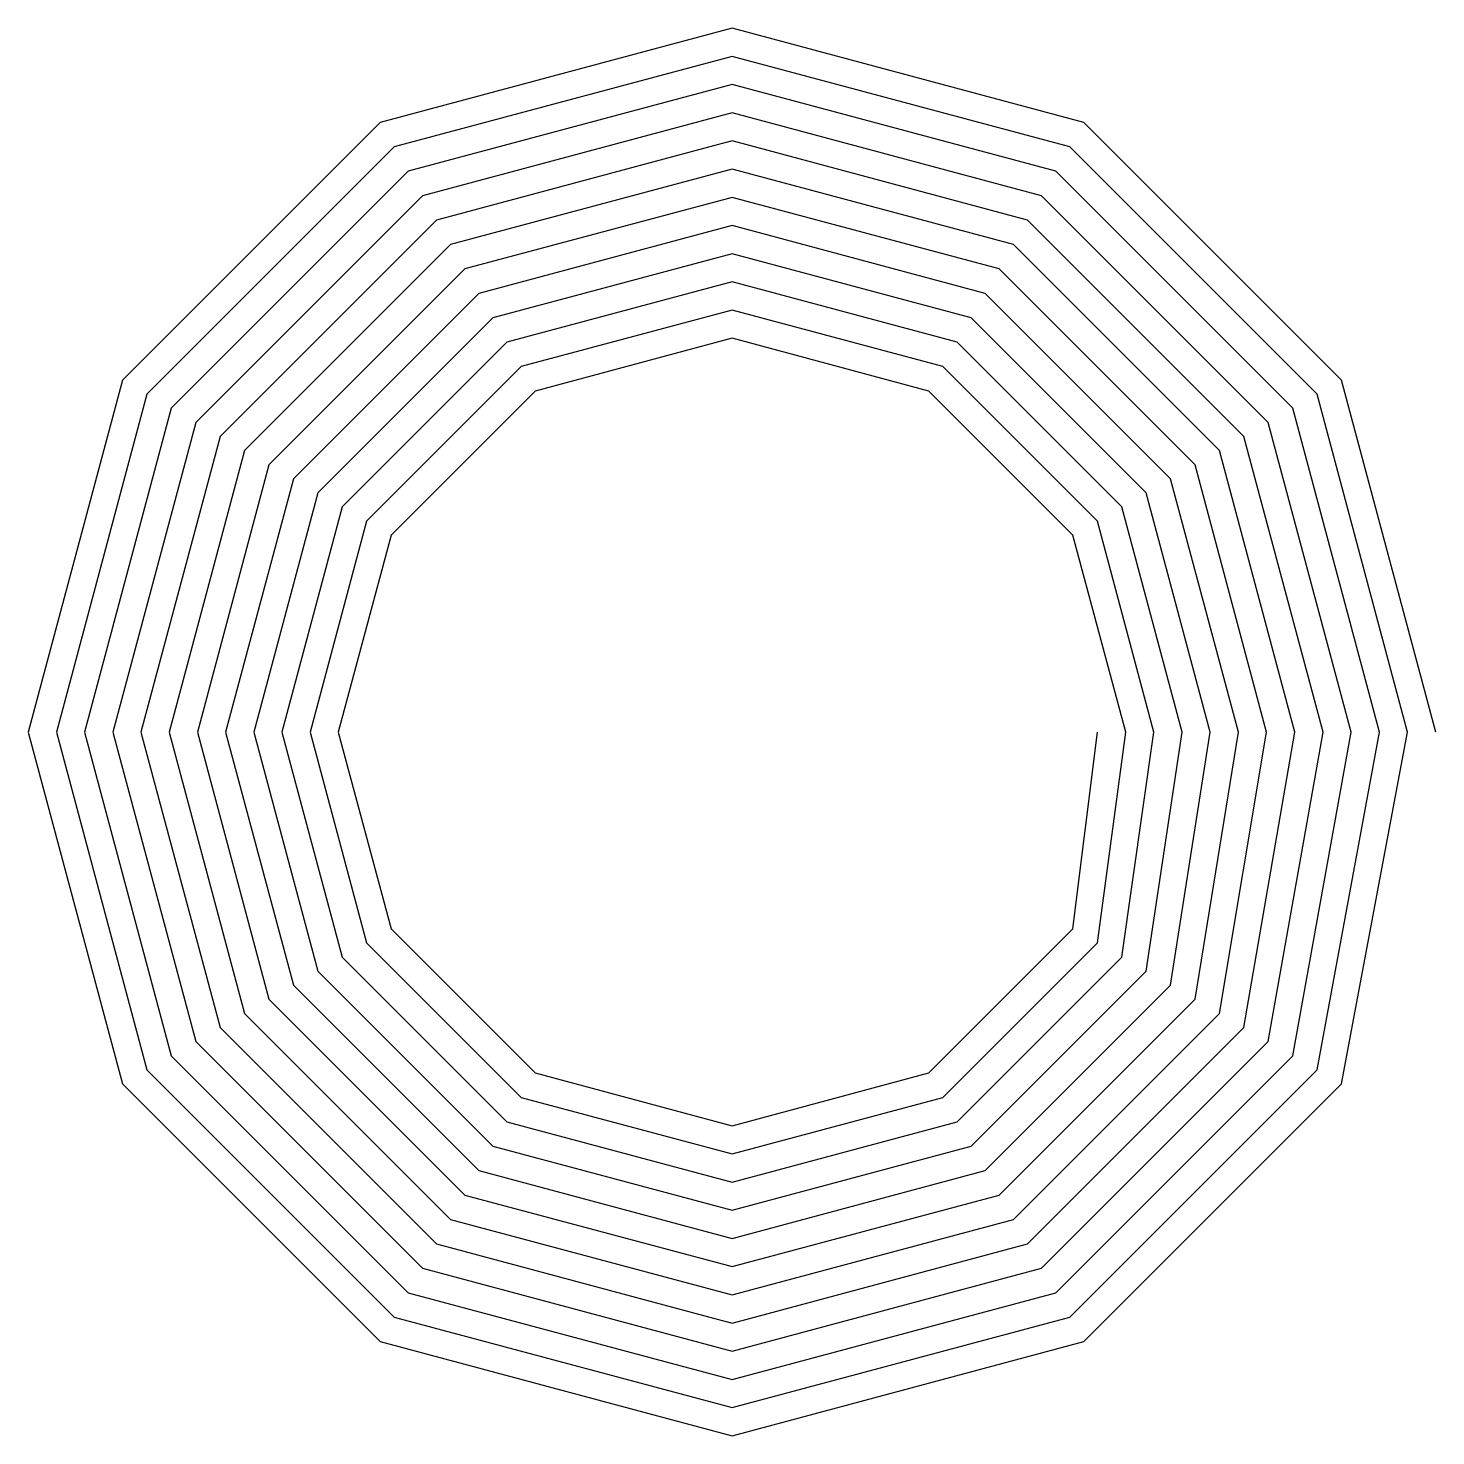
# Model space of a CAD drawing. Header units: millimetres. Extents: x -16.2 to 16.2, y -16.2 to 16.2.
import ezdxf

# ---------------------------------------------------------------- set-up
doc = ezdxf.new("R2010")
doc.units = ezdxf.units.MM

msp = doc.modelspace()

# ---------------------------------------------------------------- linework, layer by layer
msp.add_lwpolyline([(16.15, 0), (13.987, 8.075), (8.075, 13.987), (0, 16.15), (-8.075, 13.987), (-13.987, 8.075), (-16.15, 0), (-13.987, -8.075), (-8.075, -13.987), (0, -16.15), (8.075, -13.987), (13.987, -8.075), (15.503, 0), (13.426, 7.752), (7.752, 13.426), (0, 15.503), (-7.752, 13.426), (-13.426, 7.752), (-15.503, 0), (-13.426, -7.752), (-7.752, -13.426), (0, -15.503), (7.752, -13.426), (13.426, -7.752), (14.856, 0), (12.866, 7.428), (7.428, 12.866), (0, 14.856), (-7.428, 12.866), (-12.866, 7.428), (-14.856, 0), (-12.866, -7.428), (-7.428, -12.866), (0, -14.856), (7.428, -12.866), (12.866, -7.428), (14.209, 0), (12.305, 7.105), (7.105, 12.305), (0, 14.209), (-7.105, 12.305), (-12.305, 7.105), (-14.209, 0), (-12.305, -7.105), (-7.105, -12.305), (0, -14.209), (7.105, -12.305), (12.305, -7.105), (13.562, 0), (11.745, 6.781), (6.781, 11.745), (0, 13.562), (-6.781, 11.745), (-11.745, 6.781), (-13.562, 0), (-11.745, -6.781), (-6.781, -11.745), (0, -13.562), (6.781, -11.745), (11.745, -6.781), (12.915, 0), (11.185, 6.458), (6.458, 11.185), (0, 12.915), (-6.458, 11.185), (-11.185, 6.458), (-12.915, 0), (-11.185, -6.458), (-6.458, -11.185), (0, -12.915), (6.458, -11.185), (11.185, -6.458), (12.268, 0), (10.624, 6.134), (6.134, 10.624), (0, 12.268), (-6.134, 10.624), (-10.624, 6.134), (-12.268, 0), (-10.624, -6.134), (-6.134, -10.624), (0, -12.268), (6.134, -10.624), (10.624, -6.134), (11.621, 0), (10.064, 5.81), (5.81, 10.064), (0, 11.621), (-5.81, 10.064), (-10.064, 5.81), (-11.621, 0), (-10.064, -5.81), (-5.81, -10.064), (0, -11.621), (5.81, -10.064), (10.064, -5.81), (10.974, 0), (9.504, 5.487), (5.487, 9.504), (0, 10.974), (-5.487, 9.504), (-9.504, 5.487), (-10.974, 0), (-9.504, -5.487), (-5.487, -9.504), (0, -10.974), (5.487, -9.504), (9.504, -5.487), (10.327, 0), (8.943, 5.163), (5.163, 8.943), (0, 10.327), (-5.163, 8.943), (-8.943, 5.163), (-10.327, 0), (-8.943, -5.163), (-5.163, -8.943), (0, -10.327), (5.163, -8.943), (8.943, -5.163), (9.68, 0), (8.383, 4.84), (4.84, 8.383), (0, 9.68), (-4.84, 8.383), (-8.383, 4.84), (-9.68, 0), (-8.383, -4.84), (-4.84, -8.383), (0, -9.68), (4.84, -8.383), (8.383, -4.84), (9.033, 0), (7.823, 4.516), (4.516, 7.823), (0, 9.033), (-4.516, 7.823), (-7.823, 4.516), (-9.033, 0), (-7.823, -4.516), (-4.516, -7.823), (0, -9.033), (4.516, -7.823), (7.823, -4.516), (8.386, 0)])

doc.saveas('drawing.dxf')
